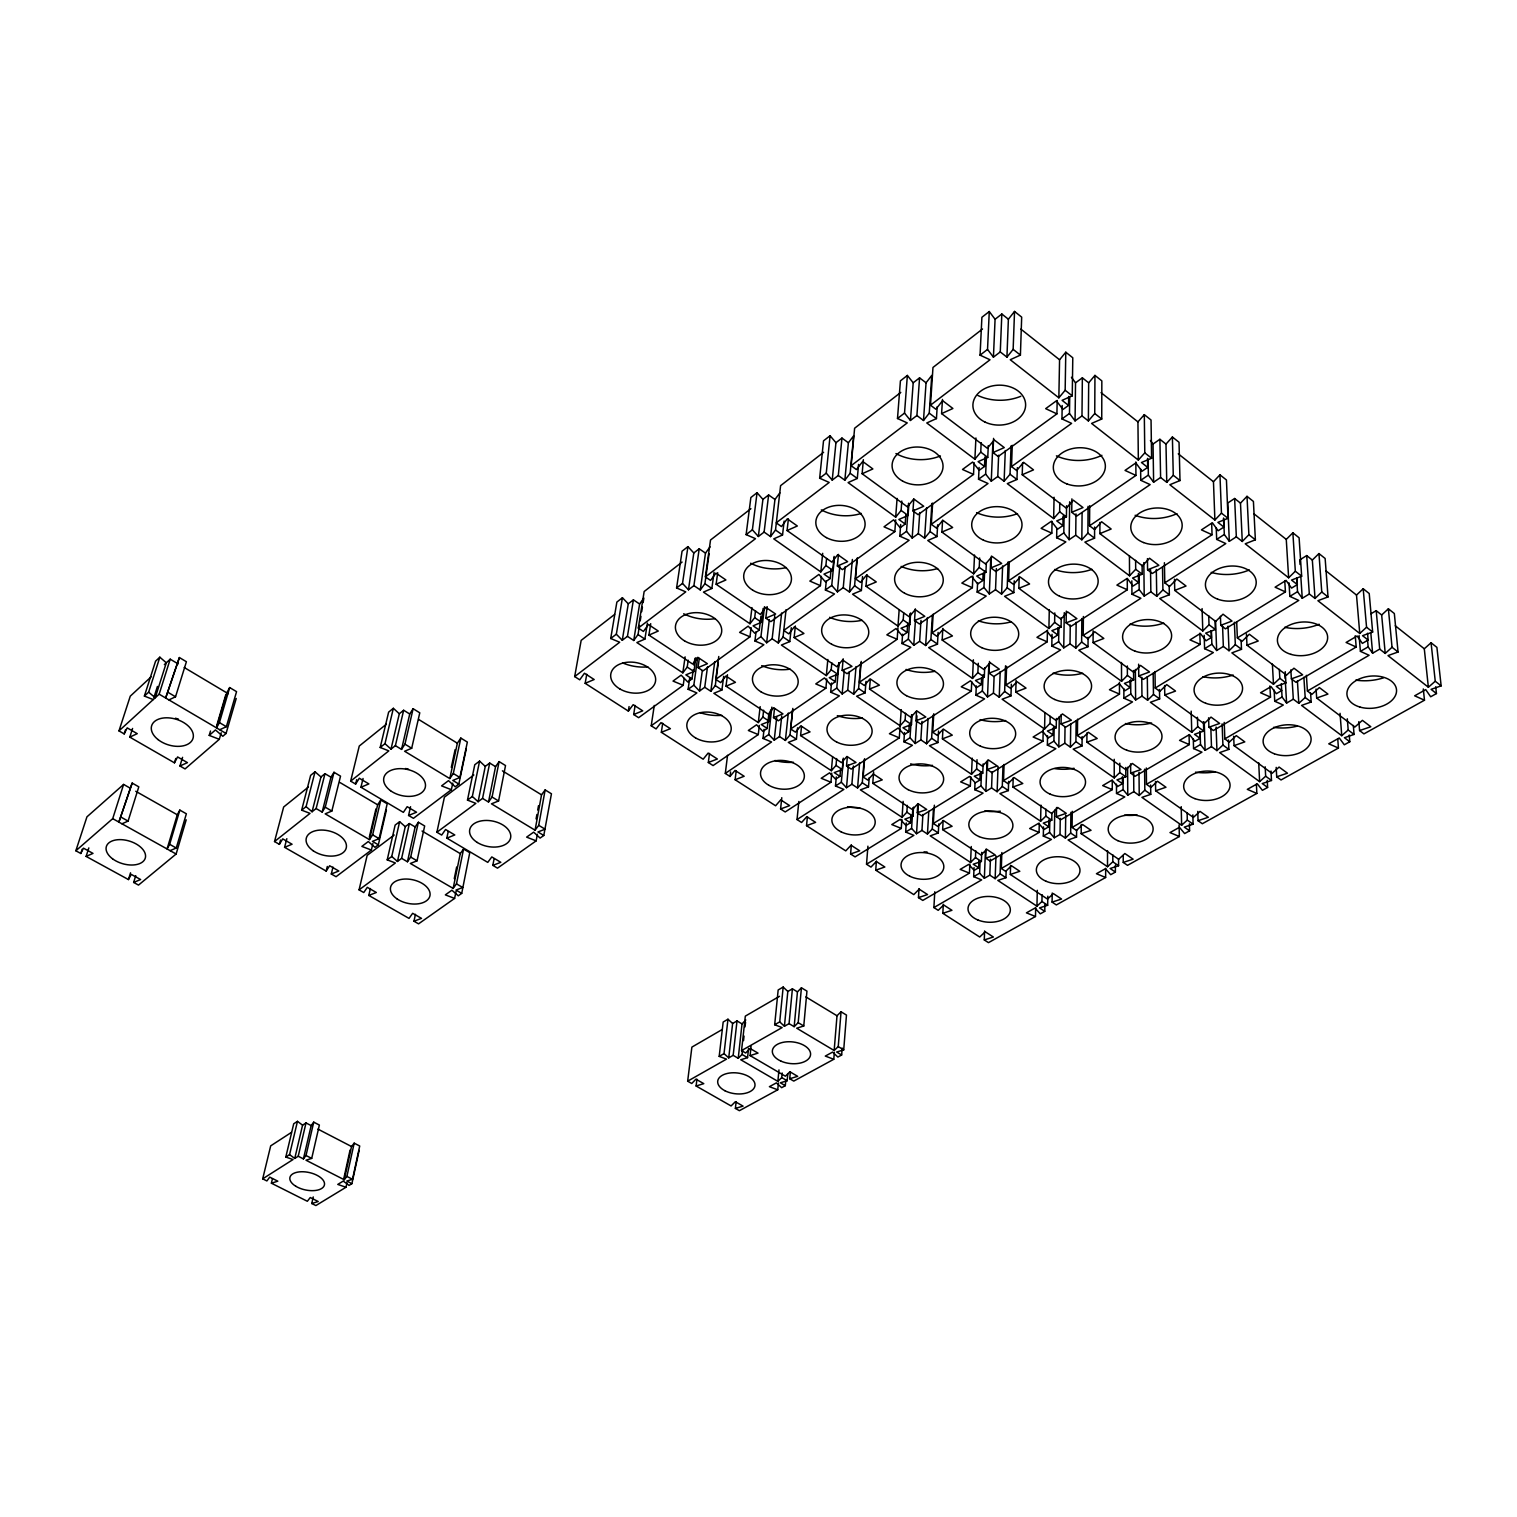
<?xml version="1.0" encoding="UTF-8"?>
<svg xmlns="http://www.w3.org/2000/svg" width="1517" height="1517" viewBox="0 0 1517 1517"><rect width="100%" height="100%" fill="white"/><g stroke="black" fill="none" stroke-linecap="round" stroke-linejoin="round"><path stroke-width="1.5" d="M1052.248 893.001L1052.077 902.103L1056.325 904.928L1105.646 877.49L1105.665 868.312M1076.615 830.159L1076.539 837.062L1068.082 839.925L1107.505 866.719L1107.505 850.62M1135.816 461.964L1135.949 475.428L1125.026 470.422L1135.854 462.932L1142.017 471.275L1147.686 467.388L1141.467 462.514L1151.612 458.229L1151.043 420.019L1144.311 414.653L1144.785 452.881L1138.338 460.068L1091.576 423.433L1101.74 419.014L1101.835 380.881L1094.952 375.401L1088.675 382.834L1088.372 420.93L1081.981 415.923L1082.361 377.828L1075.534 382.834L1075.06 420.892L1081.981 415.923M1147.44 558.616L1147.573 569.804L1158.874 565.348L1149.545 558.237L1142.358 565.841L1099.882 533.624L1099.92 522.455M1138.641 664.181L1138.755 675.956L1149.526 671.974L1140.575 665.413L1133.749 672.315L1093.074 642.582L1093.15 630.807M1088.372 420.93L1094.743 413.515L1094.952 375.401M1135.607 560.342L1135.683 569.292L1129.558 575.796L1084.883 542.119L1094.553 538.175L1094.61 527.006M1075.97 513.884L1075.724 535.217L1081.83 539.805L1087.879 533.131L1088.087 506.337M1130.601 763.81L1130.677 773.139L1140.974 769.536L1132.384 763.468L1125.879 769.745L1086.874 742.211L1086.949 732.882M1127.34 665.982L1127.396 675.406L1121.556 681.304L1078.777 650.224L1088.011 646.697L1088.087 637.273M1099.882 533.624L1111.165 529.016L1101.626 521.753L1094.534 529.566L1089.547 525.792L1089.699 505.692M1070.262 625.042L1070.016 643.853L1075.856 648.1L1081.621 642.032L1081.849 618.5M1123.225 855.493L1123.244 862.414L1133.104 859.172L1124.856 853.521L1118.636 859.267L1081.166 833.667L1081.261 824.433M1119.774 763.222L1119.793 772.551L1114.236 777.918L1073.202 749.114L1082.038 745.947L1082.114 736.617M1093.074 642.582L1103.845 638.448L1094.724 631.736L1087.973 638.847L1083.214 635.358L1083.385 616.509M1065.048 726.927L1064.801 743.216L1070.414 747.16L1075.913 741.623L1076.141 720.651M1086.874 742.211L1097.17 738.495L1088.41 732.294L1081.962 738.741L1077.411 735.517L1077.582 719.191M1081.83 539.805L1082.095 513.049M1070.414 747.16L1070.718 723.874M1060.269 818.346L1060.023 834.445L1065.408 838.105L1070.661 833.061L1070.907 812.335M1081.166 833.667L1091.026 830.311L1082.626 824.546L1076.463 830.444L1072.083 827.448L1072.272 811.311M1075.856 648.1L1076.16 622.235M1075.724 535.217L1069.144 539.692L1069.675 501.786M1065.408 838.105L1065.73 815.103M1057.178 400.431L1056.913 413.857L1045.668 408.661L1056.42 400.81L1062.943 409.476L1068.556 405.399L1062.09 400.336L1072.254 395.842L1072.784 357.765L1065.787 352.209L1059.568 359.776L1058.847 397.814L1010.246 359.738L1020.41 355.092L1021.681 317.129L1014.532 311.44L1008.388 319.215L1006.928 357.14L1000.272 351.925L1001.827 314.019L1008.388 319.215M1135.949 475.428L1076.729 516.064L1071.704 512.272L1071.893 498.865M1069.144 539.692L1063.815 532.884L1064.081 516.311M1119.432 682.328L1119.47 694.084L1065.636 727.212L1061.047 723.969L1061.198 714.64M1070.016 643.853L1063.739 647.892L1064.289 612.64M1052.058 521.317L1051.831 533.15L1041.117 528.352L1051.338 521.279L1057.558 529.224L1062.905 525.546L1056.742 520.9L1066.413 516.88L1066.584 505.73M1068.556 405.399L1068.689 396.449M1127.264 578.603L1127.321 589.772L1070.926 626.388L1066.129 622.88L1066.318 611.104M1075.06 420.892L1069.485 413.458L1069.713 397.795M1017.357 467.653L1016.959 479.486L1007.288 483.639L1053.651 518.567L1059.643 511.779L1059.795 502.848M1060.023 834.445L1054.277 837.782L1054.751 810.192M1043.222 729.563L1042.956 741.187L1033.153 737.015L1042.482 731.251L1048.19 737.964L1053.063 734.968L1047.413 731.004L1056.23 727.762L1056.401 718.451M1047.451 630.067L1047.204 641.805L1036.945 637.349L1046.711 630.977L1052.665 638.259L1057.766 634.94L1057.88 627.886M1022.591 462.894L1022.211 474.726L1033.513 469.872L1023.596 462.325L1016.674 470.535L1011.517 466.61L1071.609 423.376L1061.957 418.92L1062.184 405.494M1063.739 647.892L1058.638 641.653L1058.885 627.545M1112.264 780.345L1112.264 789.636L1060.8 819.73L1056.382 816.715L1056.534 807.499M1064.801 743.216L1058.809 746.876L1059.302 716.631M1057.766 634.94L1051.869 630.655L1061.085 627.071L1061.255 617.647M1062.905 525.546L1063.057 516.083M1058.847 397.814L1065.162 390.267L1065.787 352.209M1011.346 684.243L1010.967 695.886L1002.149 699.223L1044.568 729.013L1050.029 723.4L1050.162 716.403M1016.106 680.318L1015.745 691.999L1026.042 688.092L1016.978 681.664L1010.682 688.415L1005.961 685.077L1060.611 649.902L1051.793 646.071L1052.039 634.334M1039.278 823.238L1039.069 832.435L1029.664 828.547L1038.595 823.295L1044.075 829.515L1048.74 826.784L1048.873 819.882M1035.694 907.431L1035.485 916.496L1026.44 912.855L1035.011 908.057L1040.283 913.841L1044.758 911.338L1039.543 907.906L1047.659 905.27L1047.83 896.187M1054.277 837.782L1049.574 832.435L1049.783 820.944M1014.228 580.84L1013.83 592.597L1004.595 596.314L1048.911 628.512L1054.618 622.349L1054.789 612.925M1019.196 576.536L1018.836 588.312L1029.607 583.969L1020.145 577.01L1013.546 584.424L1008.615 580.821L1065.863 541.91L1056.647 537.777L1056.818 528.314M1053.063 734.968L1053.177 727.989M1048.74 826.784L1043.317 823.086L1051.774 820.185L1051.888 813.264M1058.809 746.876L1053.917 741.111L1054.163 727.155M1006.15 870.872L1005.942 877.698L997.826 880.41L1036.945 906.18L1041.932 901.496L1042.084 894.67M1010.606 865.335L1010.322 874.456L1019.784 871.289L1011.441 865.733L1005.657 871.365L1001.315 868.482L1051.414 839.432L1043.317 836.095L1043.506 826.898M1048.911 628.512L1049.29 609.701M1008.653 781.35L1008.35 790.585L999.893 793.581L1040.605 821.247L1045.82 816.127L1045.953 809.206M1013.204 777.804L1012.92 787.02L1022.78 783.512L1014.096 777.557L1008.065 783.701L1003.533 780.61L1055.813 748.696L1047.375 745.131L1047.564 735.821M1044.758 911.338L1044.91 904.53M1053.651 518.567L1054.068 497.254M1036.945 906.18L1037.306 890.289M1040.605 821.247L1040.946 805.129M1044.568 729.013L1044.929 712.706M992.175 771.793L991.568 787.93L997.124 791.703L1002.282 786.432L1003.002 765.687M1005.961 685.077L1006.605 666.418M990.43 859.229L989.824 875.138L995.152 878.665L1000.101 873.849L1000.727 855.626M1003.533 780.61L1004.083 764.454M1001.315 868.482L1001.846 852.535M997.124 791.703L998.034 766.369M1006.928 357.14L1013.147 349.365L1014.532 311.44M995.152 878.665L995.986 855.91M998.641 455.214L997.788 476.49L1004.121 481.268L1010.038 474.252L1011.062 445.865M996.366 568.572L995.531 589.715L1001.58 594.114L1007.212 587.781L1008.122 561.916M1011.517 466.61L1012.256 445.315M994.09 676.829L993.464 693.117L999.248 697.194L1004.633 691.43L1005.543 665.792M1008.615 580.821L1009.26 562.011M1004.121 481.268L1005.297 450.53M1001.58 594.114L1002.623 565.917M999.248 697.194L1000.196 671.576M1042.956 741.187L991.871 772.646L987.32 769.536L987.681 760.301M989.824 875.138L984.362 878.305L985.424 851.037M1039.069 832.435L990.108 861.068L985.728 858.167L986.088 849.046M1035.485 916.496L988.477 942.645L984.268 939.933L984.609 930.945M995.531 589.715L989.293 593.943L990.753 558.73M969.837 864.064L969.439 873.147L960.166 869.393L968.68 864.406L974.198 870.36L978.636 867.762L978.92 860.935M1051.831 533.15L995.892 571.53L990.923 567.889L991.397 556.132M970.747 776.704L970.33 785.901L960.678 781.9L969.534 776.42L975.298 782.848L979.925 780.003L974.312 776.192L982.769 773.139L983.149 763.904M984.362 878.305L979.622 873.185L980.077 861.827M993.464 693.117L987.51 696.948L988.837 664.37M978.636 867.762L973.25 864.216L981.366 861.466L981.727 852.345M1047.204 641.805L993.787 676.487L989.046 673.131L989.501 661.469M991.568 787.93L985.86 791.4L987.055 761.477M971.733 681.797L971.297 691.088L961.228 686.803L970.482 680.773L976.474 687.732L981.309 684.584L981.613 677.606M972.909 575.948L972.359 587.686L961.835 583.078L971.506 576.403L977.782 583.95L982.826 580.499L976.72 576.062L985.936 572.269L986.353 562.864M943.309 904.303L942.834 913.31L951.918 910.295L943.65 904.966L938.208 910.333L933.903 907.564L981.632 879.898L973.667 876.655L974.047 867.572M938.814 823.883L938.302 833.004L930.205 835.848L970.558 862.452L975.469 857.56L975.753 850.734M987.51 696.948L982.371 690.975L983.073 674.686M997.788 476.49L991.265 481.173L992.858 443.381M1056.913 413.857L998.186 456.503L992.99 452.559L993.578 438.375M979.925 780.003L980.21 773.101M981.309 684.584L975.469 680.488L984.286 677.094L984.685 667.764M985.86 791.4L980.949 785.882L981.518 772.058M942.91 729.62L942.417 738.855L952.259 735.157L943.29 729.013L937.392 735.423L932.708 732.218L984.552 698.863L975.886 695.184L976.303 685.874M991.265 481.173L985.652 474.1L986.391 457.565M938.132 632.456L937.468 644.118L928.651 647.607L972.53 678.44L977.877 672.581L978.275 663.251M974.085 462.628L973.516 474.423L962.499 469.474L972.625 462.059L979.205 470.308L984.495 466.459L978.086 461.642L987.757 457.413L988.288 445.6M970.558 862.452L971.259 846.524M982.826 580.499L983.13 573.445M943.119 820.507L942.645 829.628L952.088 826.291L943.479 820.583L937.809 826.443L933.334 823.466L983.035 793.126L974.729 789.693L975.033 782.791M1000.272 351.925L993.426 357.159L995.076 319.272L989.274 311.535L981.897 317.281L980.058 355.149L990.013 359.776L930.49 405.172L935.837 409.23L942.607 400.659L952.904 408.49L941.602 413.61L942.474 399.445M989.293 593.943L983.945 587.477L984.647 571.037M938.549 731.023L937.904 742.553L929.466 745.7L971.506 774.296L976.626 768.948L977.024 759.714M972.53 678.44L973.383 659.8M993.426 357.159L987.529 349.422L989.274 311.535M942.834 628.379L942.171 640.041L952.448 635.945L943.081 629.29L936.918 636.325L932.045 632.873L986.202 596.067L977.157 592.104L977.593 582.718M937.677 524.825L936.975 536.563L927.759 540.469L973.649 573.824L979.242 567.377L979.66 557.991M984.495 466.459L984.912 457.015M971.506 774.296L972.226 758.159M973.649 573.824L974.54 555.032M942.588 520.312L941.905 532.069L952.657 527.499L942.853 520.293L936.406 528.049L931.305 524.313L988.022 483.506L978.541 479.239L979.091 467.445M937.184 406.803L936.444 418.597L926.773 422.959L974.881 459.215L980.741 452.104L981.177 442.642M974.881 459.215L975.924 437.977M933.903 907.564L934.775 891.787M933.334 823.466L934.358 805.205M932.708 732.218L933.789 713.748M922.905 814.477L921.957 830.406L927.456 834.047L928.783 811.273M927.456 834.047L932.291 829.022L933.448 808.504M969.439 873.147L922.791 900.415L918.468 897.628L918.999 888.621M921.995 721.428L920.857 739.86L926.584 743.766L931.628 738.286L932.974 715.209M921.957 830.406L916.533 833.724L918.335 804.143M920.99 620.358L919.643 641.293L925.654 645.521L930.907 639.491L932.31 616.205M932.045 632.873L933.164 614.233M926.584 743.766L928.101 718.413M916.533 833.724L911.584 828.434L912.874 807.935M919.757 512.518L918.335 533.624L924.612 538.194L930.111 531.557L931.893 503.397M901.875 819.313L901.288 828.415L891.806 824.565L900.226 819.351L906.009 825.513L910.409 822.802L904.853 819.142L912.95 816.241L913.518 807.12M931.305 524.313L932.633 503.17M925.654 645.521L927.38 617.571M970.33 785.901L921.767 815.805L917.254 812.809L917.823 803.688M971.297 691.088L920.648 723.988L915.946 720.765L916.533 711.53M920.857 739.86L915.206 743.501L916.951 715.853M910.409 822.802L910.845 815.975M869.222 777.747L868.501 786.868L860.404 789.864L902.065 817.322L903.127 801.355M919.643 641.293L913.765 645.313L915.453 619.732M923.493 420.493L929.257 413.155L931.741 375.439L926.053 382.796L923.493 420.493L916.913 415.525L919.567 377.847L926.053 382.796M900.093 726.34L899.316 737.85L889.436 733.716L898.197 727.989L904.227 734.645L908.816 731.668L909.271 724.766M930.49 405.172L932.974 367.455L982.523 328.999M915.206 743.501L910.029 737.774L911.546 714.735M908.816 731.668L903.013 727.743L911.47 724.538L912.058 715.303M876.409 861.144L875.745 870.17L884.828 867.003L876.295 861.504L870.967 867.098L866.529 864.235L913.822 835.374L905.668 832.056L906.256 822.954M902.065 817.322L906.863 812.221L907.299 805.375M924.612 538.194L926.603 507.702M897.988 627.659L897.154 639.283L886.838 634.846L895.997 628.531L902.293 635.756L907.071 632.475L901.022 628.228L909.84 624.663L910.636 613.001M866.017 681.38L865.088 692.909L856.65 696.227L900.112 725.771L905.118 720.196L905.573 713.274M873.64 771.925L872.768 783.341L882.211 779.871L873.318 773.954L867.781 780.06L863.154 776.988L912.381 745.302L903.885 741.756L904.511 732.559M972.359 587.686L919.435 623.98L914.523 620.51L915.301 608.848M973.516 474.423L918.107 514.68L912.95 510.907L913.784 499.169M918.335 533.624L912.172 538.061L914.125 509.94M900.112 725.771L901.231 709.634M907.071 632.475L907.716 623.165M913.765 645.313L908.361 639.112L910.105 613.532M912.172 538.061L906.54 531.329L908.55 503.208M895.694 519.895L894.821 531.595L884.013 526.835L893.589 519.838L900.188 527.707L905.175 524.067L898.841 519.459L908.057 515.496L908.911 503.758M862.547 576.536L861.372 590.511L852.554 594.19L897.988 626.104L903.203 619.979L903.696 613.001M870.265 679.806L869.525 689.04L879.367 685.172L870.075 678.82L864.33 685.494L859.494 682.195L910.826 647.304L901.951 643.511L902.596 634.201M916.913 415.525L910.447 420.456L913.196 382.796L907.356 375.439L900.415 380.862L897.495 418.502L907.242 422.902L851.132 465.7L856.422 469.587L862.699 461.471L872.882 468.943L862.13 473.74L863.363 459.689M897.988 626.104L899.164 609.796M905.175 524.067L905.858 514.699M858.565 464.411L857.295 478.462L848.079 482.577L895.675 517.164L901.117 510.414L901.8 501.046M866.966 574.602L865.998 586.245L876.276 581.94L866.548 575.057L860.556 582.414L855.493 578.83L909.1 540.28L899.828 536.184L900.681 524.484M866.529 864.235L867.914 846.183M895.675 517.164L897.097 498.41M910.447 420.456L904.53 413.098L907.356 375.439M863.154 776.988L864.614 758.709M834.35 1052.362L833.781 1059.283L825.305 1056.079L832.586 1052.096L837.858 1057.065L841.651 1054.998L842.219 1048.057M841.651 1054.998L836.663 1052.021L843.717 1049.859L846.467 1015.082L841.044 1011.782L837.005 1015.764L834.16 1050.523L796.709 1028.204L803.763 1025.985L806.949 991.132L801.431 987.795L797.449 991.871L794.168 1026.687L789.068 1023.634L784.422 1026.269L779.719 1021.87L783.17 987.055L778.164 989.975L774.675 1024.752L782.108 1027.578L741.548 1050.598L745.662 1053.007L750.1 1048.494L758.007 1053.12L750.081 1055.585L751.067 1046.389M853.407 766.009L851.89 784.251L857.579 787.987L859.608 762.918M834.16 1050.523L838.237 1046.578L841.044 1011.782M857.579 787.987L862.282 782.772L864.121 759.941M901.288 828.415L855.076 856.877L850.601 853.995L851.34 844.969M851.89 784.251L846.524 787.702L848.458 764.909M849.349 671.747L847.756 690.178L853.692 694.217L858.603 688.49L860.727 663.119M859.494 682.195L861.239 661.412M899.316 737.85L851.208 769.081L846.543 765.99L847.339 756.85M853.692 694.217L856.043 666.551M845.159 566.732L843.243 587.648L849.463 592.009L854.583 585.733L856.821 560.133M855.493 578.83L857.333 557.877M831.752 773.139L830.937 782.241L821.228 778.278L829.571 772.836L835.602 779.207L839.963 776.382L840.551 769.536M839.963 776.382L834.236 772.608L842.314 769.574L843.3 758.159M846.524 787.702L841.328 782.222L843.319 759.429M897.154 639.283L847.017 673.681L842.144 670.343L843.187 658.795M849.463 592.009L852.364 559.47M797.582 727.819L796.406 739.234L788.328 742.363L831.354 770.712L836.038 765.421L836.644 758.557M847.756 690.178L842.163 693.971L844.211 670.95M807.404 816.62L806.532 825.665L815.596 822.366L806.797 816.677L801.602 822.498L797.032 819.54L843.831 789.428L835.488 785.996L836.303 776.894M826.765 678.952L825.893 688.168L815.767 683.92L824.452 677.928L830.766 684.831L835.298 681.721L835.943 674.8M835.298 681.721L829.306 677.644L837.744 674.288L838.787 662.739M842.163 693.971L836.758 688.054L839.053 662.72M831.354 770.712L832.586 757.04M844.836 480.206L850.165 473.266L853.654 435.815L848.382 442.774L844.836 480.206L838.313 475.485L841.954 438.053L848.382 442.774M851.132 465.7L854.621 428.23L900.776 392.41M801.526 726.415L800.597 735.555L810.021 731.896L800.843 725.79L795.458 732.142L790.679 728.975L839.375 695.867L830.652 692.207L831.525 683.01M791.286 627.735L789.788 641.577L781.369 645.047L826.31 675.615L827.846 659.478M894.821 531.595L842.447 569.633L837.346 566.031L838.465 554.388M833.781 1059.283L793.751 1081.09L789.712 1078.739L790.376 1071.855M843.243 587.648L837.422 591.858L839.811 566.296M794.168 1026.687L798.189 1022.648L801.431 987.795M826.31 675.615L831.183 669.793L831.828 662.872M821.342 576.346L820.413 585.638L809.831 581.068L818.877 574.45L825.495 581.94L830.216 578.508L831.126 569.216M789.068 1023.634L792.405 988.819L797.449 991.871M830.216 578.508L823.959 574.109L832.757 570.354L834.103 556.398M837.422 591.858L831.752 585.429L834.426 557.535M778.411 1082.948L777.747 1089.794L769.403 1086.684L776.382 1082.873L781.653 1087.67L785.294 1085.679L785.749 1081.109M785.294 1085.679L780.345 1082.797L787.152 1080.749L787.816 1073.865M795.363 625.99L794.131 637.538L803.953 633.48L794.358 626.881L788.764 633.859L783.758 630.446L834.502 593.943L825.4 590.018L826.31 580.727M748.545 1048.456L747.559 1057.652L740.751 1059.757L777.861 1081.356L778.98 1069.902M784.422 1026.269L787.816 991.473L783.17 987.055M777.861 1081.356L781.729 1077.582L782.165 1072.993M797.032 819.54L798.833 801.469M838.313 475.485L832.226 480.13L835.943 442.717L830.083 435.739L823.522 440.84L819.654 478.215L829.192 482.444L776.211 522.853L781.445 526.551L787.266 518.871L797.335 526.001L787.076 530.533L788.404 518.909M784.137 521.052L782.544 534.989L773.746 538.857L820.811 571.909L825.893 565.519L826.575 558.54M832.226 480.13L826.272 473.133L830.083 435.739M820.811 571.909L822.688 553.307M781.748 716.024L779.529 736.56L785.389 740.429L789.997 734.987L792.633 709.861M790.679 728.975L792.822 708.401M785.389 740.429L788.309 713.047M830.937 782.241L785.199 811.955L780.591 808.978L781.786 797.677M728.729 1057.861L732.616 1023.501L727.97 1019.234L724.026 1053.632L728.729 1057.861L733.166 1055.339L738.229 1058.297L742.022 1023.899L745.795 1019.974M771.85 707.131L768.797 734.493L774.22 740.163L776.723 717.37M741.548 1050.598L745.321 1016.125L779.491 996.309M777.747 1089.794L739.386 1110.691L735.385 1108.415L736.124 1101.607M738.229 1058.297L742.041 1054.429L742.534 1049.821M743.539 1040.643L744.032 1036.054M745.037 1026.857L745.549 1022.268M733.166 1055.339L737.015 1020.941L742.022 1023.899M825.893 688.168L778.335 720.803L773.518 717.617L774.523 708.477M774.789 615.75L772.153 638.79L778.297 642.98L783.075 637.007L786.053 609.682M759.334 725.448L758.272 734.569L748.336 730.473L756.566 724.785L762.899 731.403L767.204 728.444L768.74 714.754M767.204 728.444L761.287 724.538L769.366 721.352L770.636 709.937M778.297 642.98L781.653 613.02M723.685 676.298L721.921 690.007L713.862 693.288L758.31 722.585L762.861 717.048L763.639 710.203M736.2 770.693L735.119 779.738L744.145 776.268L735.062 770.408L730.018 776.457L725.297 773.423L771.565 741.965L763.013 738.438L764.056 729.336M764.492 606.705L760.946 636.628L766.635 642.772L769.29 619.751M696.948 1079.194L696.113 1086.001L703.774 1083.65L695.924 1079.175L691.733 1083.498L687.656 1081.185L726.51 1059.131L719.191 1056.382L723.173 1022.022L727.97 1019.234M758.31 722.585L760.169 706.619M751.105 627.583L749.986 636.799L739.594 632.399L748.165 626.142L754.802 633.291L759.277 630.048L753.077 625.838L761.496 622.292L763.127 608.469M770.541 536.601L774.959 499.472L768.626 494.959L764.113 532.088L770.541 536.601L775.509 530.04L780.591 485.668L823.598 452.313M820.413 585.638L770.864 621.629L765.82 618.178L767.166 606.648M727.477 674.724L726.017 686.158L735.423 682.328L725.922 676.013L720.708 682.631L715.759 679.369L763.866 644.744L754.935 640.989L756.035 631.774M759.277 630.048L760.927 616.224M714.071 572.326L711.852 588.463L703.452 592.104L749.967 623.734L754.689 617.666L755.523 610.744M762.918 499.377L757.059 492.703L752.394 529.812L758.348 536.487L762.918 499.377L768.626 494.959M730.018 776.457L730.587 771.944M749.967 623.734L751.958 607.596M725.297 773.423L727.553 755.333M687.656 1081.185L691.885 1047.109L722.301 1029.474M717.693 572.705L716.119 584.235L725.922 579.968L715.967 573.142L710.563 580.423L705.386 576.896L755.485 538.668L746.117 534.629L750.858 497.538L757.059 492.703M715.759 679.369L718.774 656.501M707.529 666.759L704.741 687.277L710.828 691.278L715.284 685.608L718.281 662.777M758.272 734.569L713.085 765.573L708.325 762.501L709.501 753.456M710.828 691.278L714.754 661.621M697.63 657.828L693.838 685.172L699.508 691.05L702.314 670.533M749.986 636.799L702.997 670.912L698.029 667.613L699.28 658.473M662.682 723.268L661.355 732.313L670.381 728.691L660.976 722.623L656.102 728.937L651.21 725.79L696.891 692.928L688.13 689.306L689.723 677.909M705.386 576.896L710.525 540.014L750.915 508.688M700.285 589.942L705.481 553.136L699.204 548.813L693.914 585.619L700.285 589.942L704.912 583.723L709.084 553.781M684.186 678.459L683.2 685.305L673.017 681.076L681.152 675.141L687.77 681.986L692.017 678.895L693.288 669.774M693.933 665.205L694.881 658.359M692.017 678.895L685.893 674.856L693.952 671.519L695.848 657.809M647.399 623.127L644.896 639.093L636.856 642.544L682.821 672.846L687.22 667.082L688.206 660.217M682.821 672.846L685.115 656.861M693.8 552.984L687.941 546.632L682.517 583.419L688.471 589.791L693.8 552.984L699.204 548.813M651.21 725.79L654.282 705.424M650.698 623.658L648.916 635.092L658.283 631.053L648.461 624.53L643.417 631.451L638.297 628.057L685.76 591.858L676.582 587.97L682.062 551.202L687.941 546.632M683.2 685.305L638.619 717.693L633.689 714.526L635.111 705.462M586.757 674.269L585.164 683.314L628.36 711.094L629.081 706.581M638.297 628.057L644.156 591.516L682.081 562.086M633.727 640.477L639.605 603.994L633.404 599.86L627.45 636.344L633.727 640.477L638.031 634.561L639.491 625.44M640.212 620.87L640.951 616.3M641.672 611.73L642.412 607.179M643.132 602.609L643.872 598.039L639.605 603.994M628.285 603.823L622.425 597.736L616.338 634.201L622.273 640.288L628.285 603.823L633.404 599.86M585.164 683.314L594.152 679.521L584.443 673.245L579.741 679.825L574.678 676.582L619.695 642.241L610.706 638.505L616.869 602.078L622.425 597.736M537.359 834.236L536.165 840.854L526.627 837.137L533.662 832.15L540.109 838.067L543.788 835.469L551.448 793.789L545.153 789.921L541.531 794.832L535.065 830.197L491.47 803.82L498.581 800.976L505.521 765.554L499.112 761.61L495.566 766.654L488.512 802.019L482.558 798.416L478.102 801.735L472.337 796.482L479.581 761.117L485.269 766.388L478.102 801.735M574.678 676.582L581.163 640.383L614.594 614.442M536.089 818.896L536.904 814.477M537.72 810.059L538.516 805.641M535.065 830.197L538.725 825.324L545.153 789.921M536.165 840.854L497.5 868.141L492.816 865.373L494.106 858.793M488.512 802.019L492.077 797.032L499.112 761.61M456.029 891.465L454.607 898.405L445.334 894.878L451.895 890.214L458.286 895.807L461.718 893.38L469.758 852.687L463.576 849.027L460.277 853.616L453.147 888.393L410.367 863.457L417.061 860.822L424.665 825.988L418.37 822.252L415.146 826.955L407.447 861.77L401.626 858.357L397.454 861.447L391.746 856.479L399.635 821.702L405.267 826.67L397.454 861.447M482.558 798.416L489.688 763.051L495.566 766.654M454.266 878.627L456.655 867.041M453.147 888.393L456.465 883.842L463.576 849.027M448.198 831.544L446.832 838.124L454.778 834.957L445.581 829.496L441.675 835.071L436.896 832.245L475.864 803.384L467.483 800.104L474.764 764.758L479.581 761.117M466.288 748.677L458.836 784.08L452.825 780.421L459.898 777.5L467.35 742.078L460.827 738.077L457.357 743.216L449.809 778.6L404.622 751.256L411.695 748.26L419.773 712.819L413.117 708.723L409.742 713.995L401.55 749.398L395.387 745.662L391.007 749.133L384.977 743.671L393.358 708.287L399.312 713.767L391.007 749.133M449.809 778.6L453.299 773.499L460.827 738.077M410.557 806.703L408.585 815.463L413.439 818.327L451.364 789.712L452.768 783.094M436.896 832.245L444.405 797.165L473.854 774.978M451.308 767.374L455.1 749.682M454.607 898.405L418.559 923.853L413.97 921.217L415.449 914.334M359.112 1150.455L351.906 1183.658L346.805 1181.06L352.513 1179.278L359.719 1146.018L354.182 1143.154L351.527 1146.53L344.245 1179.752L306.017 1160.221L311.706 1158.4L319.366 1125.064L313.735 1122.144L311.156 1125.595L303.419 1158.893L298.223 1156.238L294.753 1158.438L289.576 1154.627L297.465 1121.328L302.566 1125.178L294.753 1158.438M343.733 1178.861L350.048 1150.095M344.245 1179.752L346.9 1176.415L354.182 1143.154M313.26 1196.932L311.762 1203.512L315.877 1205.56L345.99 1187.261L346.957 1182.843M407.447 861.77L410.69 857.086L418.37 822.252M401.626 858.357L409.381 823.56L415.146 826.955M370.395 888.526L368.802 895.428L376.33 892.489L367.304 887.331L363.758 892.546L359.074 889.872L395.387 862.983L387.214 859.855L395.141 825.096L399.635 821.702M386.418 809.983L378.34 844.798L372.442 841.366L379.117 838.654L387.195 803.782L380.805 800.009L377.657 804.806L369.484 839.641L325.188 813.833L331.844 811.045L340.529 776.154L334.005 772.286L330.953 777.216L322.173 812.069L316.124 808.542L312.066 811.766L306.074 806.627L315.043 771.793L320.959 776.951L312.066 811.766M303.419 1158.893L306.017 1155.499L313.735 1122.144M401.55 749.398L404.944 744.164L413.117 708.723M298.223 1156.238L305.998 1122.94L311.156 1125.595M395.387 745.662L403.655 710.259L409.742 713.995M332.981 867.098L331.294 874.001L336.053 876.712L371.381 850.051L372.898 843.547M369.314 837.194L375.951 808.902M359.074 889.872L367.152 855.379L394.192 834.995M369.484 839.641L372.632 834.862L380.805 800.009M272.434 1178.823L271.391 1183.203L277.801 1181.174L269.742 1177.116L266.878 1180.947L262.688 1178.842L293.028 1159.538L285.803 1157.054L293.71 1123.794L297.465 1121.328M363.056 778.468L360.951 787.247L368.859 783.91L359.32 778.24L355.623 784.08L350.655 781.141L388.826 750.877L380.198 747.483L388.636 712.118L393.358 708.287M262.688 1178.842L270.69 1145.866L291.416 1132.403M355.623 784.08L356.685 779.7M286.846 838.673L284.589 847.32L326.174 871.08L327.312 866.472M350.655 781.141L359.264 746.042L386.323 724.235M322.173 812.069L325.245 807.177L334.005 772.286M316.124 808.542L324.998 773.689L330.953 777.216M284.589 847.32L292.06 844.229L282.731 838.882L279.375 844.343L274.52 841.556L310.037 813.377L301.655 810.173L310.644 775.358L315.043 771.793M279.375 844.343L280.512 840.02M274.52 841.556L283.66 807.006L308.349 787.095M219.718 729.734L226.374 726.7L236.557 691.657L229.674 687.561L226.81 692.871L216.533 727.876L219.415 722.604L229.674 687.561M221.217 732.749L219.301 739.31L209.213 735.404L215.452 729.961L222.809 736.276L226.052 733.47L236.216 698.465M216.741 725.6L225.73 694.976M170.094 850.658L176.256 848.022L186.363 813.795L179.84 810.097L177.28 814.781L167.079 848.97L169.657 844.324L179.84 810.097M209.213 735.404L210.503 731.023M135.734 875.669L133.667 882.439L138.502 885.094L176.124 854.014L186.193 819.825M219.301 739.31L185.055 768.929L179.954 765.99L182.571 757.324M132.586 728.444L129.798 737.129L174.455 762.823L175.782 758.481M88.839 847.908L86.109 856.403L128.452 879.576L130.538 872.806M168.899 699.906L175.536 696.777L186.401 661.734L179.385 657.544L165.656 697.991L179.385 657.544M121.948 823.807L128.092 821.095L138.805 786.83L132.169 783.075L118.876 822.081L132.169 783.075M129.798 737.129L137.232 733.659L127.2 727.876L124.185 733.906L118.971 730.891L159.152 694.179L170.207 659.174L178.21 663.934M153.957 697.365L157.427 686.442M148.647 692.169L159.835 657.183L166.301 662.796L155.227 697.763L148.647 692.169L144.38 696.094L153.255 699.565M86.109 856.403L92.992 853.388L83.492 848.174L80.799 853.483L75.85 850.772L112.713 818.649L123.617 784.422L129.666 787.854M144.38 696.094L155.587 661.147L159.835 657.183M124.185 733.906L125.589 729.563M118.971 730.891L130.272 696.17L151.112 676.866M80.799 853.483L82.165 849.236M75.85 850.772L86.943 816.848L123.617 784.422M174.455 762.823L177.603 756.945L187.425 762.634L179.954 765.99M128.452 879.576L131.277 874.399L140.607 879.519L133.667 882.439M326.174 871.08L329.644 865.752L338.803 871.005L331.294 874.001M705.481 553.136L710.051 546.86M774.959 499.472L779.871 492.873M628.36 711.094L633.177 704.684L642.696 710.828L633.689 714.526M1138.338 460.068L1137.94 421.878L1144.311 414.653M1160.6 477.495L1153.622 482.235L1153.034 444.045L1159.898 439.285L1160.6 477.495L1166.763 482.33L1165.985 444.102L1172.394 436.991L1179.031 442.281L1179.998 480.548L1169.835 484.738L1214.889 520.028L1221.45 513.144L1219.952 474.821L1226.438 479.979L1228.03 518.321L1217.886 522.379L1223.878 527.063L1218.17 530.76L1212.348 522.758L1201.426 529.888L1212.064 534.742L1211.666 523.479M1166.763 482.33L1173.267 475.257L1172.394 436.991M1214.889 520.028L1213.467 481.723L1219.952 474.821M1236.336 536.809L1229.32 541.341L1227.708 503.037L1234.629 498.486L1236.336 536.809L1242.271 541.474L1240.489 503.132L1247.012 496.343L1253.421 501.444L1255.374 539.805L1245.229 543.788L1288.635 577.787L1295.328 571.226L1292.863 532.808L1286.264 539.407L1288.635 577.787M1150.531 569.482L1150.853 591.82L1156.75 596.276L1162.913 589.866L1162.515 567.51M1242.271 541.474L1248.889 534.705L1247.012 496.343M1169.171 585.79L1169.36 594.74L1159.69 598.494L1202.791 630.977L1209.03 624.757L1208.727 615.807M1222.569 626.312L1223.347 646.451L1216.672 650.528L1215.61 621.477L1223.024 614.195L1232.032 621.06L1220.768 625.307L1220.427 616.338M1141.751 677.303L1141.96 696.132L1147.611 700.228L1153.47 694.426L1153.167 673.226M1318.956 553.572L1321.762 592.009L1315.03 598.457L1312.338 560.057L1318.956 553.572L1325.137 558.484L1328.02 596.921L1317.894 600.694L1359.763 633.48L1366.552 627.223L1363.195 588.748L1356.501 595.062L1359.763 633.48M1223.347 646.451L1229.035 650.736L1235.312 644.63L1234.364 622.235M1159.481 689.495L1159.652 698.92L1150.417 702.276L1191.755 732.313L1197.69 726.662L1197.425 717.238M1133.654 773.044L1133.806 791.665L1139.229 795.477L1144.823 790.186L1144.595 769.214M1241.115 640.364L1241.513 649.314L1231.861 652.879L1273.484 684.243L1279.817 678.289L1279.324 669.338M1210.85 727.819L1211.476 746.648L1216.937 750.612L1222.911 745.037L1222.114 723.856M164.367 664.598L170.207 659.174M1107.505 866.719L1112.814 861.808L1112.814 854.886M1388.377 608.791L1392.037 647.266L1385.23 653.429L1381.665 614.992L1388.377 608.791L1394.332 613.532L1398.067 652.007L1387.979 655.591L1428.369 687.239L1435.253 681.228L1431.062 642.753L1424.292 648.783L1428.369 687.239M1292.086 679.047L1293.318 699.185L1298.817 703.338L1305.189 697.479L1303.88 677.303M1150.626 785.029L1150.758 794.358L1141.941 797.373L1181.629 825.248L1187.299 820.09L1187.128 813.112M1228.505 739.974L1228.865 749.398L1219.649 752.584L1259.622 781.634L1265.652 776.211L1265.178 766.806M1310.593 693.041L1311.181 702.011L1301.548 705.405L1341.749 735.688L1348.196 729.999L1347.305 718.793M320.959 776.951L324.998 773.689M399.312 713.767L403.655 710.259M301.655 810.173L306.074 806.627M380.198 747.483L384.977 743.671M835.943 442.717L841.954 438.053M913.196 382.796L919.567 377.847M995.076 319.272L1001.827 314.019M610.706 638.505L616.338 634.201M676.582 587.97L682.517 583.419M746.117 534.629L752.394 529.812M819.654 478.215L826.272 473.133M897.495 418.502L904.53 413.098M980.058 355.149L987.529 349.422M622.273 640.288L627.45 636.344M688.471 589.791L693.914 585.619M758.348 536.487L764.113 532.088M378.34 844.798L374.983 847.339L368.29 841.537L361.861 846.41L371.381 850.051M458.836 784.08L455.233 786.792L448.482 780.648L441.58 785.882L451.364 789.712M405.267 826.67L409.381 823.56M485.269 766.388L489.688 763.051M387.214 859.855L391.746 856.479M467.483 800.104L472.337 796.482M688.13 689.306L693.838 685.172M754.935 640.989L760.946 636.628M825.4 590.018L831.752 585.429M899.828 536.184L906.54 531.329M978.541 479.239L985.652 474.1M1061.957 418.92L1069.485 413.458M699.508 691.05L704.741 687.277M766.635 642.772L772.153 638.79M763.013 738.438L768.797 734.493M830.652 692.207L836.758 688.054M901.951 643.511L908.361 639.112M977.157 592.104L983.945 587.477M1056.647 537.777L1063.815 532.884M1089.547 525.792L1150.151 484.606L1140.765 480.301L1148.35 475.105L1148.141 459.386M774.22 740.163L779.529 736.56M302.566 1125.178L305.998 1122.94M1138.395 573.578L1138.49 582.509L1133.104 586.017L1127.207 578.375L1116.891 585.107L1127.321 589.772M1212.064 534.742L1152.408 573.464L1147.573 569.804M835.488 785.996L841.328 782.222M903.885 741.756L910.029 737.774M975.886 695.184L982.371 690.975M1051.793 646.071L1058.638 641.653M1131.834 580.84L1131.947 594.228L1139.172 589.563L1139.002 573.919M1216.255 528.163L1216.672 539.407L1224.314 534.477L1223.688 518.7M1083.214 635.358L1140.917 598.229L1131.947 594.228M1139.172 589.563L1144.216 596.105L1150.853 591.82M1174.499 579.21L1174.746 590.397L1186.029 586.017L1176.813 579.02L1169.588 586.491L1164.791 582.85L1225.812 543.579L1216.672 539.407M285.803 1157.054L289.576 1154.627M1312.338 560.057L1306.687 555.582L1299.728 559.925L1300.012 564.438M1130.07 680.469L1130.108 687.523L1124.988 690.69L1119.318 683.655L1109.477 689.742L1119.47 694.084M1199.833 633.215L1200.175 644.384L1143.382 679.351L1138.755 675.956M1211.173 630.75L1211.419 637.462L1205.996 640.8L1200.383 633.461L1190.011 639.89L1200.175 644.384M1284.747 580.613L1285.43 591.895L1225.433 628.834L1220.768 625.307M1296.864 577.806L1297.319 584.576L1291.574 588.103L1286.056 580.404L1275.076 587.193L1285.43 591.895M905.668 832.056L911.584 828.434M974.729 789.693L980.949 785.882M1047.375 745.131L1053.917 741.111M1123.85 688.794L1123.888 698.199L1130.791 693.971L1130.677 679.863M1204.176 635.282L1204.593 648.688L1211.874 644.232L1211.4 630.807M1289.014 582.869L1289.848 596.39L1297.528 591.687L1296.656 578.148M1077.411 735.517L1132.478 701.916L1123.888 698.199M1130.791 693.971L1135.626 699.982L1141.96 696.132M1164.601 685.551L1164.772 694.995L1175.542 691.069L1166.725 684.584L1159.841 691.373L1155.233 688.016L1213.335 652.557L1204.593 648.688M1246.443 633.973L1246.974 645.18L1258.238 641.008L1249.344 634.239L1241.987 641.407L1237.36 637.898L1298.742 600.429L1289.848 596.39M1297.528 591.687L1302.25 598.286L1309.323 593.981L1306.687 555.582M351.906 1183.658L349.062 1185.403L343.24 1181.079L337.779 1184.417L345.99 1187.261M1370.951 613.778L1376.203 610.668L1381.665 614.992M1122.409 776.704L1122.447 783.682L1117.536 786.565L1112.094 780.079L1102.688 785.597L1112.264 789.636M1189.063 735.195L1189.309 744.582L1135.114 776.268L1130.677 773.139M1199.814 731.27L1200.023 738.324L1194.865 741.339L1189.461 734.569L1179.581 740.391L1189.309 744.582M1269.9 685.949L1270.506 697.118L1213.372 730.511L1208.897 727.25L1208.594 717.806M1355.25 635.737L1356.198 647.019L1295.897 682.271L1291.384 678.857L1290.834 669.888M1367.538 633.253L1368.125 640.041L1362.361 643.398L1357.127 635.983L1346.11 642.468L1356.198 647.019M973.667 876.655L979.622 873.185M1043.317 836.095L1049.574 832.435M1116.493 784.156L1116.512 793.448L1123.092 789.598L1123.054 777.974M1193.31 739.158L1193.557 748.564L1200.497 744.525L1200.137 732.768M1274.128 690.102L1274.735 701.271L1282.055 697.005L1281.296 683.598M1359.08 635.547L1360.408 651.362L1368.144 646.868L1367.557 640.079M732.616 1023.501L737.015 1020.941M787.816 991.473L792.405 988.819M1072.083 827.448L1124.761 796.918L1116.512 793.448M1123.092 789.598L1127.757 795.173L1133.806 791.665M1155.518 781.445L1155.651 790.774L1165.947 787.247L1157.471 781.236L1150.91 787.418L1146.492 784.308L1201.938 752.167L1193.557 748.564M1200.497 744.525L1205.105 750.327L1211.476 746.648M1233.662 736.2L1234.061 745.624L1244.793 741.889L1236.279 735.631L1229.282 742.135L1224.845 738.893L1283.268 705.026L1274.735 701.271M1282.055 697.005L1286.606 703.073L1293.318 699.185M1316.073 689.078L1316.68 698.048L1327.944 694.084L1319.354 687.561L1311.883 694.407L1307.426 691.012L1369.092 655.268L1360.408 651.362M1368.144 646.868L1372.62 653.22L1379.693 649.105L1376.203 610.668M719.191 1056.382L724.026 1053.632M774.675 1024.752L779.719 1021.87M1115.374 865.183L1115.393 872.085L1110.691 874.683L1105.457 868.672L1096.45 873.716L1105.646 877.49M1179.088 824.907L1179.354 836.512L1127.529 865.335L1123.244 862.414M1189.404 823.845L1189.575 830.823L1184.644 833.573L1179.449 827.315L1170.005 832.586L1179.354 836.512M1256.398 784.042L1256.834 793.429L1202.336 823.731L1198.032 820.697L1197.766 811.386M1267.245 780.383L1267.605 787.437L1262.409 790.319L1257.29 783.796L1247.334 789.352L1256.834 793.429M1337.766 739.12L1338.43 748.052L1281.031 779.966L1276.707 776.818L1276.195 767.393M1349.258 735.024L1349.789 741.737L1344.309 744.79L1339.264 737.964L1328.778 743.823L1338.43 748.052M1423.306 688.927L1424.482 700.209L1363.935 733.887L1359.592 730.568L1358.853 721.618M1435.708 686.765L1436.447 693.553L1430.683 696.777L1425.715 689.628L1414.659 695.81L1424.482 700.209M992.99 452.559L1004.273 447.61L994.223 439.968L987.358 448.292L941.602 413.61M912.95 510.907L923.72 506.261L913.784 498.96L907.394 506.849L862.13 473.74M837.346 566.031L847.624 561.65L837.782 554.672L831.847 562.143L787.076 530.533M765.82 618.178L775.642 614.044L765.895 607.388L760.377 614.461L716.119 584.235M698.029 667.613L707.415 663.706L697.801 657.316L692.643 664.048L648.916 635.092M1071.704 512.272L1083.005 507.569L1073.315 500.193L1066.28 508.157L1022.211 474.726M990.923 567.889L1001.694 563.471L992.099 556.436L985.557 563.983L941.905 532.069M408.585 815.463L416.53 812.221L407.182 806.684L403.37 812.372L360.951 787.247M914.523 620.51L924.801 616.338L915.301 609.606L909.195 616.755L865.998 586.245M842.144 670.343L851.985 666.399L842.58 659.952L836.891 666.759L794.131 637.538M773.518 717.617L782.943 713.9L773.632 707.718L768.304 714.166L726.017 686.158M1142.111 565.272L1142.206 574.222L1132.554 578.034L1138.49 582.509M708.325 762.501L717.351 758.993L708.155 753.058L703.167 759.202L661.355 732.313M1066.129 622.88L1076.918 618.671L1067.646 611.882L1060.952 619.088L1018.836 588.312M989.046 673.131L999.324 669.168L990.165 662.664L983.907 669.509L942.171 640.041M492.816 865.373L500.8 862.301L491.792 856.934L487.772 862.377L446.832 838.124M915.946 720.765L925.787 717.01L916.704 710.79L910.864 717.294L869.525 689.04M1292.863 532.808L1299.102 537.795L1301.662 576.195L1291.536 580.063L1297.319 584.576M413.97 921.217L421.517 918.373L412.662 913.31L409.021 918.392L368.802 895.428M846.543 765.99L855.986 762.444L846.979 756.452L841.518 762.653L800.597 735.555M1215.003 620.567L1215.326 629.517L1205.674 633.139L1211.419 637.462M780.591 808.978L789.636 805.622L780.724 799.876L775.604 805.774L735.119 779.738M1133.559 670.533L1133.635 679.957L1124.419 683.39L1130.108 687.523M1061.047 723.969L1071.343 720.196L1062.469 713.919L1056.079 720.461L1015.745 691.999M987.32 769.536L997.162 765.952L988.382 759.922L982.39 766.161L942.417 738.855M1363.195 588.748L1369.225 593.545L1372.657 632.02L1362.55 635.68L1368.125 640.041M917.254 812.809L926.697 809.433L917.994 803.631L912.381 809.585L872.768 783.341M1291.384 678.857L1302.648 674.818L1293.944 668.201L1286.53 675.16L1246.974 645.18M1285.24 671.69L1285.904 682.897L1276.252 686.329L1281.808 690.519L1276.347 693.705L1271.037 686.613L1260.589 692.757L1270.506 697.118M850.601 853.995L859.665 850.79L851.037 845.216L845.765 850.885L806.532 825.665M1208.897 727.25L1219.649 723.438L1211.021 717.105L1204.062 723.704L1164.772 694.995M1203.436 721.656L1203.739 731.061L1194.524 734.323L1200.023 738.324M1125.747 767.45L1125.804 776.761L1116.967 779.852L1122.447 783.682M1056.382 816.715L1066.242 813.321L1057.728 807.48L1051.622 813.472L1012.92 787.02M1431.062 642.753L1436.902 647.38L1441.15 685.874L1431.081 689.344L1436.447 693.553M985.728 858.167L995.19 854.943L986.733 849.33L981.006 855.038L942.645 829.628M1359.592 730.568L1370.818 726.738L1362.418 720.347L1354.89 727.022L1316.68 698.048M1353.335 725.467L1354.055 734.437L1344.441 737.717L1349.789 741.737M918.468 897.628L927.532 894.556L919.169 889.171L913.784 894.613L875.745 870.17M1276.707 776.818L1287.44 773.196L1279.096 767.052L1272.042 773.386L1234.061 745.624M1270.999 771.053L1271.493 780.478L1262.277 783.568L1267.605 787.437M1198.032 820.697L1208.309 817.265L1200.023 811.386L1193.386 817.416L1155.651 790.774M1192.855 814.876L1193.102 824.186L1184.284 827.106L1189.575 830.823M1118.56 858.831L1118.579 865.733L1110.141 868.501L1115.393 872.085M1052.077 902.103L1061.54 899.031L1053.348 893.589L1047.507 899.088L1010.322 874.456M984.268 939.933L993.351 937.013L985.235 931.779L979.717 937.013L942.834 913.31M311.762 1203.512L318.191 1201.521L310.264 1197.539L307.344 1201.274L271.391 1183.203M789.712 1078.739L797.658 1076.33L789.883 1071.779L785.37 1076.198L750.081 1055.585M735.385 1108.415L743.046 1106.121L735.347 1101.721L731.08 1105.95L696.113 1086.001M306.017 1155.499L311.706 1158.4M346.9 1176.415L352.513 1179.278M317.925 1129.103L351.527 1146.53M112.713 818.649L176.124 854.014M121.36 817.322L128.092 821.095M169.657 844.324L176.256 848.022M135.734 791.267L178.115 815.255M325.245 807.177L331.844 811.045M372.632 834.862L379.117 838.654M410.69 857.086L417.061 860.822M456.465 883.842L462.723 887.502L456.01 890.062L461.718 893.38M742.041 1054.429L747.559 1057.652M781.729 1077.582L787.152 1080.749M168.425 692.586L175.536 696.777M219.415 722.604L226.374 726.7M159.152 694.179L226.052 733.47M339.903 782.488L377.657 804.806M422.048 831.032L460.277 853.616M184.221 667.499L228.214 693.705M798.189 1022.648L803.763 1025.985M838.237 1046.578L843.717 1049.859M805.83 996.916L837.005 1015.764M404.944 744.164L411.695 748.26M453.299 773.499L459.898 777.5M492.077 797.032L498.581 800.976M538.725 825.324L545.096 829.192L537.966 831.961L543.788 835.469M418.597 719.418L457.357 743.216M502.411 770.845L541.531 794.832M638.031 634.561L644.896 639.093M687.22 667.082L693.952 671.519M715.284 685.608L721.921 690.007M762.861 717.048L769.366 721.352M789.997 734.987L796.406 739.234M836.038 765.421L842.314 769.574M862.282 782.772L868.501 786.868M906.863 812.221L912.95 816.241M932.291 829.022L938.302 833.004M975.469 857.56L981.366 861.466M1000.101 873.849L1005.942 877.698M1041.932 901.496L1047.659 905.27M704.912 583.723L711.852 588.463M754.689 617.666L761.496 622.292M783.075 637.007L789.788 641.577M831.183 669.793L837.744 674.288M858.603 688.49L865.088 692.909M905.118 720.196L911.47 724.538M931.628 738.286L937.904 742.553M976.626 768.948L982.769 773.139M1002.282 786.432L1008.35 790.585M1045.82 816.127L1051.774 820.185M1070.661 833.061L1076.539 837.062M1112.814 861.808L1118.579 865.733M775.509 530.04L782.544 534.989M825.893 565.519L832.757 570.354M854.583 585.733L861.372 590.511M903.203 619.979L909.84 624.663M930.907 639.491L937.468 644.118M977.877 672.581L984.286 677.094M1004.633 691.43L1010.967 695.886M1050.029 723.4L1056.23 727.762M1075.913 741.623L1082.038 745.947M1119.793 772.551L1125.804 776.761M1144.823 790.186L1150.758 794.358M1187.299 820.09L1193.102 824.186M850.165 473.266L857.295 478.462M901.117 510.414L908.057 515.496M930.111 531.557L936.975 536.563M979.242 567.377L985.936 572.269M1007.212 587.781L1013.83 592.597M1054.618 622.349L1061.085 627.071M1081.621 642.032L1088.011 646.697M1127.396 675.406L1133.635 679.957M1153.47 694.426L1159.652 698.92M1197.69 726.662L1203.739 731.061M1222.911 745.037L1228.865 749.398M1265.652 776.211L1271.493 780.478M1174.746 590.397L1215.724 621.477M929.257 413.155L936.444 418.597M980.741 452.104L987.757 457.413M1010.038 474.252L1016.959 479.486M1059.643 511.779L1066.413 516.88M1087.879 533.131L1094.553 538.175M1135.683 569.292L1142.206 574.222M1162.913 589.866L1169.36 594.74M1209.03 624.757L1215.326 629.517M1235.312 644.63L1241.513 649.314M1279.817 678.289L1285.904 682.897M1305.189 697.479L1311.181 702.011M1348.196 729.999L1354.055 734.437M1309.323 593.981L1315.03 598.457M1379.693 649.105L1385.23 653.429M1013.147 349.365L1020.41 355.092M1065.162 390.267L1072.254 395.842M1094.743 413.515L1101.74 419.014M1144.785 452.881L1151.612 458.229M1173.267 475.257L1179.998 480.548M1221.45 513.144L1228.03 518.321M1248.889 534.705L1255.374 539.805M1295.328 571.226L1301.662 576.195M1321.762 592.009L1328.02 596.921M1366.552 627.223L1372.657 632.02M1392.037 647.266L1398.067 652.007M1435.253 681.228L1441.15 685.874M1020.865 329.113L1059.568 359.776M1082.361 377.828L1088.675 382.834M1101.039 392.638L1137.94 421.878M1159.898 439.285L1165.985 444.102M1178.273 453.83L1213.467 481.723M1234.629 498.486L1240.489 503.132M1254.123 513.941L1286.264 539.407M1325.934 570.847L1356.501 595.062M1395.261 625.781L1424.292 648.783M1211.874 644.232L1216.672 650.528M1071.419 377.259L1075.534 382.834M1148.35 475.105L1153.622 482.235M1224.314 534.477L1229.32 541.341M1150.436 440.48L1153.034 444.045M1370.818 632.892L1372.62 653.22M1340.042 713.312L1341.749 735.688M1300.771 575.72L1302.25 598.286M1306.384 675.33L1307.426 691.012M1297.414 680.943L1298.817 703.338M1284.899 674.003L1285.164 678.478M1285.43 682.953L1286.606 703.073M1272.384 664.105L1273.484 684.243M1258.712 762.823L1259.622 781.634M1236.696 622.217L1237.36 637.898M1228.03 626.142L1229.035 650.736M1223.517 518.055L1223.878 527.063M1224.219 722.395L1224.845 738.893M1216.103 727.079L1216.937 750.612M1202.09 608.601L1202.791 630.977M1204.233 722.13L1205.105 750.327M1191.186 711.151L1191.755 732.313M1181.212 806.646L1181.629 825.248M1164.411 562.712L1164.791 582.85M1156.314 569.444L1156.75 596.276M1154.987 671.519L1155.233 688.016M1147.554 458.399L1147.686 467.388M1147.307 676.696L1147.611 700.228M1143.818 562.598L1144.216 596.105M1146.302 767.981L1146.492 784.308M1140.632 469.075L1140.765 480.301M1139.002 772.21L1139.229 795.477M1135.361 669.433L1135.626 699.982M1129.425 555.677L1129.558 575.796M1127.605 767.28L1127.757 795.173M1121.48 662.493L1121.556 681.304M1114.218 759.296L1114.236 777.918M1005.657 720.556A37.849 25.429 1.2 0 1 980.058 719.646M1074.074 768.285A37.413 24.481 0.1 0 1 1054.903 768.626M1017.509 513.637A41.357 30.302 -0.5 0 1 976.626 512.651M1011.384 621.761A39.518 27.704 0.5 0 1 978.351 620.775M1215.117 771.812A38.209 24.632 -2.5 0 1 1195.548 772.153M1082.664 673.226A39.063 26.642 -0.7 0 1 1053.082 673.112M937.639 568.534A40.03 28.823 1.9 0 1 901.136 566.41M1101.911 455.328A42.817 31.876 -3.3 0 1 1056.42 455.858M861.94 620.282A38.835 27.401 4 0 1 829.609 617.324M934.984 671.254A38.323 26.396 2.5 0 1 906.028 669.433M1383.428 677.852A40.978 26.87 -6.3 0 1 1355.781 680.109M1176.945 513.656A42.324 30.511 -4.4 0 1 1135.133 515.287M1233.169 675.027A39.935 26.794 -3.7 0 1 1202.962 676.677M1163.767 623.089A40.39 27.913 -2.9 0 1 1130.013 624.094M940.407 455.934A41.888 31.592 1.2 0 1 895.94 453.564M1297.092 726.169A39.537 25.732 -4.3 0 1 1273.597 727.326M1151.593 722.964A38.627 25.618 -1.7 0 1 1125.443 723.533M786.375 567.567A39.404 28.444 5.8 0 1 750.65 563.224M861.296 513.429A40.58 29.961 3.8 0 1 821.304 509.902M1319.183 624.245A41.414 28.027 -5.9 0 1 1284.671 627.279M1249.325 569.937A41.85 29.24 -5.2 0 1 1211.173 572.383M1137.181 814.989A37.015 23.589 -0.7 0 1 1124.476 815.16M1091.918 569.33A40.845 29.088 -1.8 0 1 1054.599 569.463M1020.827 396.278A43.367 33.298 -1.8 0 1 977.991 395.539M862.433 718.015A37.223 25.144 4.2 0 1 837.346 715.645M790.092 669.149A37.754 26.054 5.7 0 1 761.724 665.641M1000.329 811.178A36.332 23.4 1.8 0 1 984.761 810.969M932.481 765.345A36.768 24.253 2.9 0 1 910.655 763.866M715.341 618.633A38.323 27.003 7.6 0 1 683.674 613.778M859.76 807.878A35.763 23.153 4.4 0 1 847.548 806.684M927.058 851.947A35.327 22.376 3.2 0 1 924.024 851.89M793.429 762.274A36.218 23.969 5.7 0 1 774.959 760.491M721.808 715.341A36.749 24.803 7.2 0 1 700.114 712.63M647.873 666.892A37.318 25.637 9 0 1 622.918 663.043M408.49 769.195A35.043 22.452 13 0 1 405.551 768.493M178.38 719.077A35.631 22.452 17.2 0 1 175.441 718.205M112.542 858.793A20.328 11.814 16.5 0 0 145.139 858.546A20.328 11.814 16.5 0 0 119.748 839.622A20.328 11.814 16.5 0 0 112.542 858.793M295.929 1186.332A17.654 8.912 12.1 0 0 324.259 1185.517A17.654 8.912 12.1 0 0 301.314 1171.75A17.654 8.912 12.1 0 0 295.929 1186.332M724.861 1090.704A18.773 10.448 6.8 0 0 754.84 1086.324A18.773 10.448 6.8 0 0 729.317 1073.069A18.773 10.448 6.8 0 0 724.861 1090.704M780.8 1061.047A19.209 10.884 6 0 0 810.552 1054.808A19.209 10.884 6 0 0 783.019 1042.331A19.209 10.884 6 0 0 780.8 1061.047M980.38 746.136A22.983 15.189 1.4 0 0 1015.65 734.437A22.983 15.189 1.4 0 0 982.03 719.873A22.983 15.189 1.4 0 0 980.38 746.136M1050.257 794.187A22.717 14.62 0.4 0 0 1085.489 783.037A22.717 14.62 0.4 0 0 1052.665 768.91A22.717 14.62 0.4 0 0 1050.257 794.187M983.376 540.128A25.144 18.147 -0.1 0 0 1021.984 525.546A25.144 18.147 -0.1 0 0 985.235 508.707A25.144 18.147 -0.1 0 0 983.376 540.128M981.802 647.683A24.025 16.573 0.8 0 0 1018.684 634.656A24.025 16.573 0.8 0 0 983.566 619.031A24.025 16.573 0.8 0 0 981.802 647.683M1194.96 798.663A23.21 14.715 -2.1 0 0 1230.059 785.484A23.21 14.715 -2.1 0 0 1195.586 773.158A23.21 14.715 -2.1 0 0 1194.96 798.663M1054.694 699.489A23.722 15.929 -0.4 0 0 1091.519 687.106A23.722 15.929 -0.4 0 0 1057.292 671.955A23.722 15.929 -0.4 0 0 1054.694 699.489M904.587 593.204A24.329 17.237 2.2 0 0 943.119 581.845A24.329 17.237 2.2 0 0 909.1 563.584A24.329 17.237 2.2 0 0 904.587 593.204M1066.792 483.866A26.036 19.095 -2.8 0 0 1105.362 465.871A26.036 19.095 -2.8 0 0 1065.882 450.796A26.036 19.095 -2.8 0 0 1066.792 483.866M831.733 644.289A23.589 16.384 4.2 0 0 868.672 633.613A23.589 16.384 4.2 0 0 835.184 616.111A23.589 16.384 4.2 0 0 831.733 644.289M906.464 695.677A23.286 15.777 2.7 0 0 943.327 685.551A23.286 15.777 2.7 0 0 910.788 668.599A23.286 15.777 2.7 0 0 906.464 695.677M1359.858 707.036A24.898 16.08 -5.9 0 0 1396.55 690.292A24.898 16.08 -5.9 0 0 1358.777 679.18A24.898 16.08 -5.9 0 0 1359.858 707.036M1143.59 542.555A25.732 18.28 -3.9 0 0 1182.179 525.451A25.732 18.28 -3.9 0 0 1143.685 510.85A25.732 18.28 -3.9 0 0 1143.59 542.555M1205.787 703.281A24.272 16.023 -3.3 0 0 1242.556 688.68A24.272 16.023 -3.3 0 0 1206.603 675.482A24.272 16.023 -3.3 0 0 1205.787 703.281M1134.849 651.058A24.537 16.706 -2.5 0 0 1171.617 635.699A24.537 16.706 -2.5 0 0 1134.811 622.122A24.537 16.706 -2.5 0 0 1134.849 651.058M902.539 481.041A25.486 18.925 1.6 0 0 942.891 468.279A25.486 18.925 1.6 0 0 907.261 448.501A25.486 18.925 1.6 0 0 902.539 481.041M1274.337 753.759A24.007 15.379 -3.9 0 0 1311.086 739.841A24.007 15.379 -3.9 0 0 1275.93 727.022A24.007 15.379 -3.9 0 0 1274.337 753.759M1126.866 750.251A23.457 15.303 -1.4 0 0 1161.984 736.447A23.457 15.303 -1.4 0 0 1126.714 723.742A23.457 15.303 -1.4 0 0 1126.866 750.251M752.697 590.151A23.95 17.009 6 0 0 791.191 581.333A23.95 17.009 6 0 0 758.841 561.252A23.95 17.009 6 0 0 752.697 590.151M826.386 537.606A24.67 17.939 4 0 0 865.012 525.64A24.67 17.939 4 0 0 829.97 506.735A24.67 17.939 4 0 0 826.386 537.606M1290.948 654.358A25.163 16.763 -5.4 0 0 1327.622 636.78A25.163 16.763 -5.4 0 0 1289.033 625.364A25.163 16.763 -5.4 0 0 1290.948 654.358M1217.62 599.139A25.448 17.502 -4.8 0 0 1256.209 582.888A25.448 17.502 -4.8 0 0 1218.644 568.723A25.448 17.502 -4.8 0 0 1217.62 599.139M1117.877 840.683A22.471 14.089 -0.4 0 0 1153.053 830.083A22.471 14.089 -0.4 0 0 1121.025 816.355A22.471 14.089 -0.4 0 0 1117.877 840.683M1059.53 596.2A24.822 17.408 -1.4 0 0 1098.099 582.357A24.822 17.408 -1.4 0 0 1062.336 566.069A24.822 17.408 -1.4 0 0 1059.53 596.2M985.083 422.105A26.377 19.968 -1.3 0 0 1025.606 405.76A26.377 19.968 -1.3 0 0 987.093 387.537A26.377 19.968 -1.3 0 0 985.083 422.105M1046.161 881.301A21.807 13.463 1.1 0 0 1079.933 871.251A21.807 13.463 1.1 0 0 1048.418 858.034A21.807 13.463 1.1 0 0 1046.161 881.301M836.625 742.003A22.603 15.018 4.3 0 0 872.028 732.464A22.603 15.018 4.3 0 0 839.982 716.195A22.603 15.018 4.3 0 0 836.625 742.003M761.041 691.847A22.926 15.568 5.9 0 0 797.923 684.015A22.926 15.568 5.9 0 0 766.995 665.432A22.926 15.568 5.9 0 0 761.041 691.847M979.072 836.588A22.053 13.975 2 0 0 1012.882 826.044A22.053 13.975 2 0 0 980.608 812.448A22.053 13.975 2 0 0 979.072 836.588M908.19 789.693A22.319 14.487 3.1 0 0 943.517 780.629A22.319 14.487 3.1 0 0 912.324 764.852A22.319 14.487 3.1 0 0 908.19 789.693M684.527 640.857A23.286 16.137 7.6 0 0 721.542 632.589A23.286 16.137 7.6 0 0 689.628 613.361A23.286 16.137 7.6 0 0 684.527 640.857M977.858 919.966A21.181 12.894 2.4 0 0 1010.322 910.447A21.181 12.894 2.4 0 0 979.318 897.685A21.181 12.894 2.4 0 0 977.858 919.966M841.12 831.847A21.712 13.824 4.5 0 0 875.119 823.295A21.712 13.824 4.5 0 0 844.362 808.106A21.712 13.824 4.5 0 0 841.12 831.847M909.783 876.238A21.428 13.35 3.4 0 0 943.707 868.122A21.428 13.35 3.4 0 0 913.746 853.388A21.428 13.35 3.4 0 0 909.783 876.238M768.702 785.199A21.996 14.317 5.8 0 0 804.105 778.259A21.996 14.317 5.8 0 0 774.485 760.965A21.996 14.317 5.8 0 0 768.702 785.199M695.488 737.85A22.319 14.81 7.3 0 0 731.042 730.511A22.319 14.81 7.3 0 0 700.513 712.668A22.319 14.81 7.3 0 0 695.488 737.85M619.865 688.946A22.66 15.322 9 0 0 655.534 681.19A22.66 15.322 9 0 0 624.056 662.758A22.66 15.322 9 0 0 619.865 688.946M396.885 898.785A20.157 12.06 12.1 0 0 429.652 896.775A20.157 12.06 12.1 0 0 404.148 879.083A20.157 12.06 12.1 0 0 396.885 898.785M477.286 842.466A20.859 12.951 11.1 0 0 510.546 838.161A20.859 12.951 11.1 0 0 482.653 820.678A20.859 12.951 11.1 0 0 477.286 842.466M390.514 790.698A21.276 13.388 12.9 0 0 425.044 788.138A21.276 13.388 12.9 0 0 398.137 768.721A21.276 13.388 12.9 0 0 390.514 790.698M313.09 850.696A20.555 12.439 13.7 0 0 346.104 848.458A20.555 12.439 13.7 0 0 319.575 830.121A20.555 12.439 13.7 0 0 313.09 850.696M157.977 739.538A21.617 13.388 17 0 0 192.83 738.912A21.617 13.388 17 0 0 166.168 717.806A21.617 13.388 17 0 0 157.977 739.538"/></g></svg>
